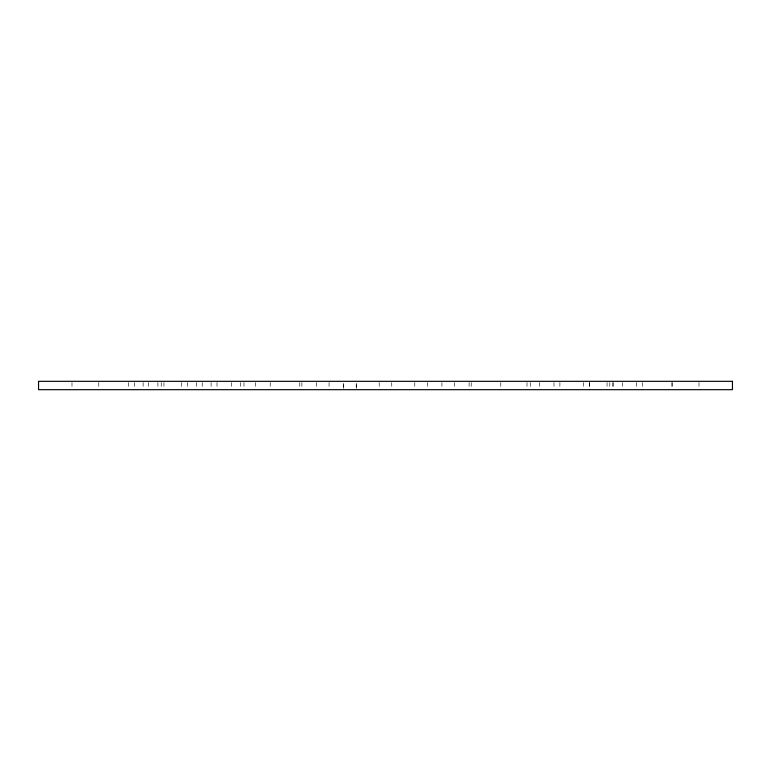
<?xml version="1.0" encoding="UTF-8"?>
<svg xmlns="http://www.w3.org/2000/svg" width="771" height="771" viewBox="0 0 771 771"><rect width="100%" height="100%" fill="white"/><g stroke="black" fill="none" stroke-linecap="round" stroke-linejoin="round"><path stroke-width="0.58" stroke-dasharray="3.85 2.89" d="M699.008 382.512L699.008 389.683M672.216 382.512L672.216 388.488M671.898 382.512L671.898 388.488M642.657 382.512L642.657 389.683M636.306 382.512L636.306 389.683M622.322 382.512L622.322 389.683M613.099 382.512L613.099 388.488M612.897 382.512L612.897 388.488M609.784 382.512L609.784 389.683M607.047 382.512L607.047 389.683M589.449 382.512L589.449 389.683M589.304 382.512L589.304 389.683M583.541 382.512L583.541 388.488M559.891 382.512L559.891 388.488M553.983 382.512L553.983 388.488M539.555 382.512L539.555 389.683M530.332 382.512L530.332 388.488M527.017 382.512L527.017 389.683M500.774 382.512L500.774 389.683M471.216 382.512L471.216 388.488M469.105 382.512L469.125 389.683M454.476 382.512L454.476 389.683M441.928 382.512L441.928 389.683M427.346 382.512L427.259 388.488M414.808 382.512L414.721 388.488M391.726 382.512L391.813 389.683M379.187 382.512L379.274 389.683M329.072 382.512L329.072 389.683M316.524 382.512L316.524 389.683M301.895 382.512L301.895 389.683M299.784 382.512L299.784 388.488M270.226 382.512L270.226 389.683M255.442 382.512L255.442 388.488M243.983 382.512L243.983 389.683M240.668 382.512L240.668 389.683M231.445 382.512L231.445 389.683M217.017 382.512L217.017 388.488M211.109 382.512L211.109 388.488M202.243 382.512L202.243 388.488M196.326 382.512L196.326 389.683M187.459 382.512L187.459 388.488M181.551 382.512L181.551 388.488M163.953 382.512L163.953 388.488M161.216 382.512L161.216 389.683M157.901 382.512L157.901 389.683M148.678 382.512L148.678 389.683M143.127 382.512L143.127 388.488M134.694 382.512L134.694 389.683M128.343 382.512L128.343 388.488M98.784 382.512L98.784 388.488M71.992 382.512L71.992 388.488M356.279 388.488L356.279 382.512L356.192 388.488M343.741 388.488L343.741 382.512L343.654 388.488"/><path stroke-width="1.16" d="M732.45 381.317L38.55 381.317L38.55 389.683L732.45 389.683L732.45 381.317"/></g></svg>
